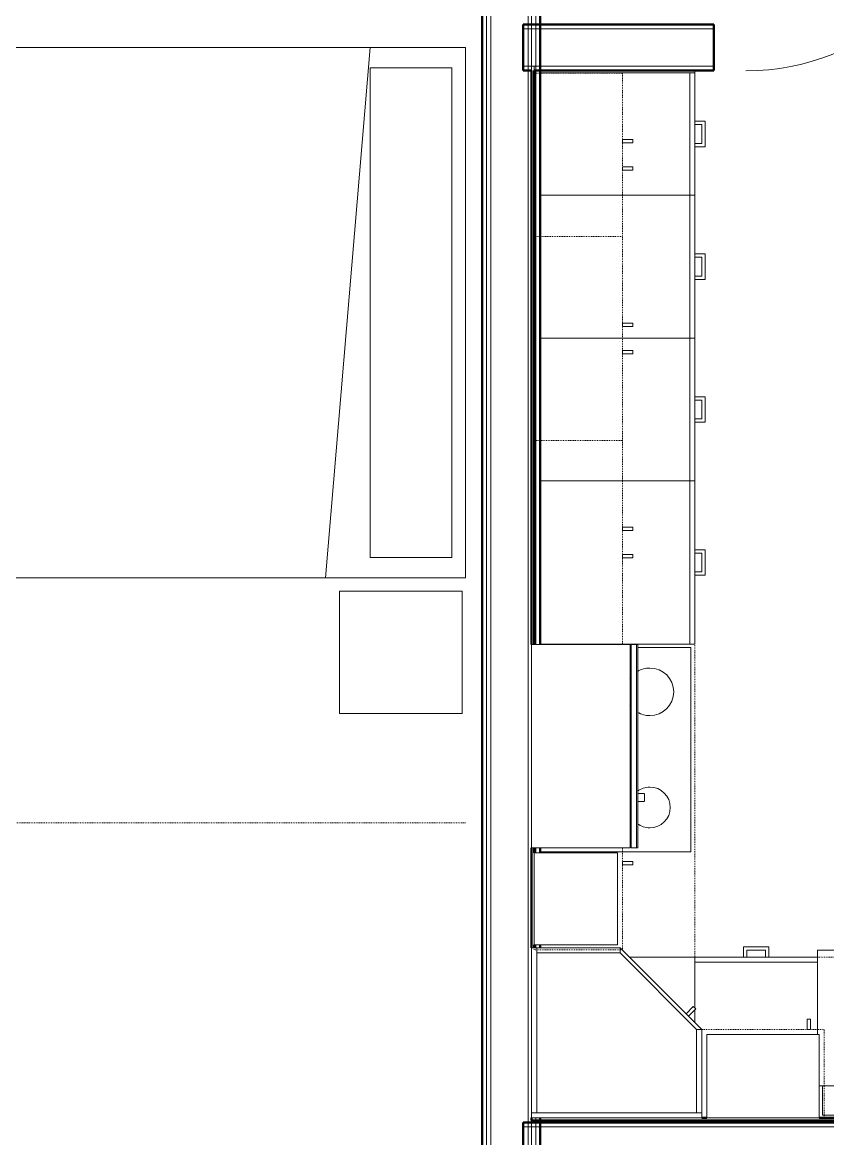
# Model space of a CAD drawing. Header units: inches. Extents: x -4217 to -1814, y 9706 to 12425.
# Drawn here: x -3410.5 to -3292.2, y 11916.4 to 12080.5 of the extents above; entities that cross this region are included whole.
import ezdxf

# ---------------------------------------------------------------- set-up
doc = ezdxf.new("R2010")
doc.units = ezdxf.units.IN
doc.header["$MEASUREMENT"] = 0
doc.linetypes.add('Dash', pattern=[0.25, 0.125, -0.125])
for name, color, linetype, lineweight in [('A-DOOR-1', 250, 'Continuous', 9), ('A-WALL', 113, 'Continuous', 13), ('A-WALL-3', 10, 'Continuous', 50), ('A-WALL-4', 50, 'Continuous', 13), ('I-FURN-1', 250, 'Continuous', 9), ('I-FURN-HDLN-1', 250, 'Dash', 9), ('I-WALL-3', 2, 'Continuous', 50), ('P-SANR-FIXT-2', 250, 'Continuous', 9), ('Q-CASE', 31, 'Continuous', 9), ('Q-CASE-3', 250, 'Continuous', 9), ('Q-CASE-4', 250, 'Dash', 9), ('Q-CASE-HDLN-1', 250, 'Dash', 9), ('Q-SPCQ-1', 250, 'Continuous', 9)]:
    doc.layers.add(name, color=color, linetype=linetype, lineweight=lineweight)

msp = doc.modelspace()

# ---------------------------------------------------------------- linework, layer by layer
at = {"layer": 'A-DOOR-1'}
msp.add_arc((-3304.22233, 12107.4019), 34.06659, 270, 356.634313, dxfattribs=at)
at = {"layer": 'A-WALL'}
for p, q in [((-3342.34874, 11724.7394), (-3342.34874, 12110.3394)), ((-3341.72374, 11724.7394), (-3341.72374, 12110.3394)), ((-3336.22374, 11724.7394), (-3336.22374, 12110.3394)), ((-3335.72374, 11989.00259), (-3335.72374, 12110.3394)), ((-3335.09874, 11989.00259), (-3335.09874, 12110.3394)), ((-3335.72374, 11944.4332), (-3335.72374, 11959.1207)), ((-3335.09874, 11958.37585), (-3335.09874, 11959.1207)), ((-3335.09874, 11944.4332), (-3335.09874, 11944.8707)), ((-3335.72374, 11724.7394), (-3335.72374, 11919.4332)), ((-3335.09874, 11724.7394), (-3335.09874, 11919.4332))]:
    msp.add_line(p, q, dxfattribs=at)
at = {"layer": 'A-WALL-3'}
for p, q in [((-3308.97233, 12080.1519), (-3336.97374, 12080.1519)), ((-3336.97374, 12080.1519), (-3336.97374, 12073.4019)), ((-3308.97233, 12073.4019), (-3308.97233, 12080.1519)), ((-3336.97374, 12073.4019), (-3335.72374, 12073.4019)), ((-3335.72374, 12073.4019), (-3335.72374, 11989.00259)), ((-3335.34874, 12073.4019), (-3308.97233, 12073.4019)), ((-3335.34874, 11989.00259), (-3335.34874, 12073.4019)), ((-3335.72374, 11959.1207), (-3335.72374, 11944.4332)), ((-3335.34874, 11958.37585), (-3335.34874, 11959.1207)), ((-3335.34874, 11944.4332), (-3335.34874, 11944.8707)), ((-3335.72374, 11919.4332), (-3335.72374, 11919.0582)), ((-3335.72374, 11919.0582), (-3217.62374, 11919.0582)), ((-3309.97374, 11919.4332), (-3310.72374, 11919.4332)), ((-3231.90174, 11919.4332), (-3293.47374, 11919.4332)), ((-3181.87374, 11918.7457), (-3336.97374, 11918.7457)), ((-3336.97374, 11918.7457), (-3336.97374, 11913.9957))]:
    msp.add_line(p, q, dxfattribs=at)
at = {"layer": 'A-WALL-4'}
for p, q in [((-3336.97374, 12079.5269), (-3308.97233, 12079.5269)), ((-3336.97374, 12074.0269), (-3335.72374, 12074.0269)), ((-3335.72374, 12074.0269), (-3335.34874, 12074.0269)), ((-3335.72374, 12074.0269), (-3335.34874, 12074.0269)), ((-3335.72374, 12073.4019), (-3335.72374, 12074.0269)), ((-3335.34874, 12074.0269), (-3308.97233, 12074.0269)), ((-3335.34874, 12073.4019), (-3335.34874, 12074.0269)), ((-3181.87374, 11918.1207), (-3336.97374, 11918.1207))]:
    msp.add_line(p, q, dxfattribs=at)
at = {"layer": 'I-FURN-1'}
for p, q in [((-3425.44618, 12076.79934), (-3345.44618, 12076.79934)), ((-3359.44618, 12076.79934), (-3366.0258, 11998.79934)), ((-3345.44618, 12076.79934), (-3345.44618, 11998.79934)), ((-3347.44618, 12073.79934), (-3359.44618, 12073.79934)), ((-3359.44618, 12001.79934), (-3359.44618, 12073.79934)), ((-3347.44618, 12001.79934), (-3347.44618, 12073.79934)), ((-3347.44618, 12001.79934), (-3359.44618, 12001.79934)), ((-3345.44618, 11998.79934), (-3425.44618, 11998.79934)), ((-3363.94618, 11996.8675), (-3345.94618, 11996.8675)), ((-3363.94618, 11978.8675), (-3363.94618, 11996.8675)), ((-3345.94618, 11996.8675), (-3345.94618, 11978.8675)), ((-3345.94618, 11978.8675), (-3363.94618, 11978.8675))]:
    msp.add_line(p, q, dxfattribs=at)
at = {"layer": 'I-FURN-HDLN-1'}
msp.add_line((-3345.44618, 11962.79934), (-3461.44618, 11962.79934), dxfattribs=at)
at = {"layer": 'I-WALL-3'}
for p, q in [((-3342.97374, 12110.3394), (-3342.97374, 11725.3644)), ((-3334.47374, 11989.00259), (-3334.47374, 12110.3394)), ((-3334.47374, 11958.37585), (-3334.47374, 11959.1207)), ((-3334.47374, 11944.4332), (-3334.47374, 11944.8707)), ((-3334.47374, 11725.3644), (-3334.47374, 11919.4332))]:
    msp.add_line(p, q, dxfattribs=at)
at = {"layer": 'P-SANR-FIXT-2'}
for p, q in [((-3260.72374, 11944.07192), (-3293.72374, 11944.07192)), ((-3293.72374, 11944.07192), (-3293.72374, 11931.6832)), ((-3293.47374, 11924.11611), (-3278.48163, 11924.11611))]:
    msp.add_line(p, q, dxfattribs=at)
at = {"layer": 'Q-CASE'}
for p, q in [((-3322.72374, 11944.4332), (-3322.72374, 11943.6832)), ((-3310.72374, 11932.4332), (-3322.72374, 11944.4332)), ((-3322.72374, 11943.6832), (-3311.47374, 11932.4332)), ((-3311.47374, 11932.4332), (-3310.72374, 11932.4332))]:
    msp.add_line(p, q, dxfattribs=at)
at = {"layer": 'Q-CASE-3'}
for p, q in [((-3334.47374, 12073.0582), (-3312.47374, 12073.0582)), ((-3311.72374, 12073.0582), (-3312.47374, 12073.0582)), ((-3312.47374, 12073.0582), (-3312.47374, 12055.0582)), ((-3311.72374, 12055.0582), (-3311.72374, 12073.0582)), ((-3310.22374, 12065.9332), (-3311.72374, 12065.9332)), ((-3311.72374, 12065.9332), (-3311.72374, 12065.43382)), ((-3311.72374, 12065.43382), (-3310.72311, 12065.43382)), ((-3310.72311, 12065.43382), (-3310.72311, 12062.68257)), ((-3310.22374, 12062.1832), (-3310.22374, 12065.9332)), ((-3322.34874, 12062.76414), (-3322.34874, 12063.25259)), ((-3320.84948, 12063.25259), (-3322.34874, 12063.25259)), ((-3322.34874, 12062.76414), (-3320.84948, 12062.76414)), ((-3320.84948, 12062.76414), (-3320.84948, 12063.25259)), ((-3311.72374, 12062.1832), (-3311.72374, 12062.68257)), ((-3310.72311, 12062.68257), (-3311.72374, 12062.68257)), ((-3311.72374, 12062.1832), (-3310.22374, 12062.1832)), ((-3322.34874, 12058.76414), (-3322.34874, 12059.25259)), ((-3320.84948, 12059.25259), (-3322.34874, 12059.25259)), ((-3322.34874, 12058.76414), (-3320.84948, 12058.76414)), ((-3320.84948, 12058.76414), (-3320.84948, 12059.25259)), ((-3334.47374, 12055.0582), (-3312.47374, 12055.0582)), ((-3312.47374, 12055.0582), (-3334.47374, 12055.0582)), ((-3311.72374, 12055.0582), (-3312.47374, 12055.0582)), ((-3312.47374, 12055.0582), (-3312.47374, 12034.0582)), ((-3312.47374, 12055.0582), (-3311.72374, 12055.0582)), ((-3311.72374, 12034.0582), (-3311.72374, 12055.0582)), ((-3310.22374, 12046.4332), (-3311.72374, 12046.4332)), ((-3311.72374, 12046.4332), (-3311.72374, 12045.93382)), ((-3311.72374, 12045.93382), (-3310.72311, 12045.93382)), ((-3310.72311, 12045.93382), (-3310.72311, 12043.18257)), ((-3310.22374, 12042.6832), (-3310.22374, 12046.4332)), ((-3311.72374, 12042.6832), (-3311.72374, 12043.18257)), ((-3310.72311, 12043.18257), (-3311.72374, 12043.18257)), ((-3311.72374, 12042.6832), (-3310.22374, 12042.6832)), ((-3322.34874, 12035.75259), (-3322.34874, 12036.24103)), ((-3320.84948, 12036.24103), (-3322.34874, 12036.24103)), ((-3322.34874, 12035.75259), (-3320.84948, 12035.75259)), ((-3320.84948, 12035.75259), (-3320.84948, 12036.24103)), ((-3312.47374, 12034.0582), (-3334.47374, 12034.0582)), ((-3312.47374, 12034.0582), (-3334.47374, 12034.0582)), ((-3312.47374, 12034.0582), (-3311.72374, 12034.0582)), ((-3312.47374, 12013.0582), (-3312.47374, 12034.0582)), ((-3312.47374, 12034.0582), (-3311.72374, 12034.0582)), ((-3311.72374, 12034.0582), (-3311.72374, 12013.0582)), ((-3322.34874, 12031.75259), (-3322.34874, 12032.24103)), ((-3320.84948, 12032.24103), (-3322.34874, 12032.24103)), ((-3320.84948, 12031.75259), (-3320.84948, 12032.24103)), ((-3322.34874, 12031.75259), (-3320.84948, 12031.75259)), ((-3311.72374, 12024.93382), (-3311.72374, 12025.4332)), ((-3310.22374, 12025.4332), (-3311.72374, 12025.4332)), ((-3311.72374, 12024.93382), (-3310.72311, 12024.93382)), ((-3310.72311, 12024.93382), (-3310.72311, 12022.18257)), ((-3310.22374, 12021.6832), (-3310.22374, 12025.4332)), ((-3311.72374, 12022.18257), (-3311.72374, 12021.6832)), ((-3310.72311, 12022.18257), (-3311.72374, 12022.18257)), ((-3311.72374, 12021.6832), (-3310.22374, 12021.6832)), ((-3312.47374, 12013.0582), (-3334.47374, 12013.0582)), ((-3334.47374, 12013.0582), (-3312.47374, 12013.0582)), ((-3312.47374, 12013.0582), (-3311.72374, 12013.0582)), ((-3312.47374, 11989.0582), (-3312.47374, 12013.0582)), ((-3311.72374, 12013.0582), (-3312.47374, 12013.0582)), ((-3311.72374, 12013.0582), (-3311.72374, 11989.0582)), ((-3322.34874, 12005.76414), (-3322.34874, 12006.25259)), ((-3320.84948, 12006.25259), (-3322.34874, 12006.25259)), ((-3320.84948, 12005.76414), (-3320.84948, 12006.25259)), ((-3322.34874, 12005.76414), (-3320.84948, 12005.76414)), ((-3311.72374, 12002.43382), (-3311.72374, 12002.9332)), ((-3310.22374, 12002.9332), (-3311.72374, 12002.9332)), ((-3310.22374, 11999.1832), (-3310.22374, 12002.9332)), ((-3322.34874, 12001.76414), (-3322.34874, 12002.25259)), ((-3320.84948, 12002.25259), (-3322.34874, 12002.25259)), ((-3322.34874, 12001.76414), (-3320.84948, 12001.76414)), ((-3320.84948, 12001.76414), (-3320.84948, 12002.25259)), ((-3311.72374, 12002.43382), (-3310.72311, 12002.43382)), ((-3310.72311, 12002.43382), (-3310.72311, 11999.68257)), ((-3311.72374, 11999.68257), (-3311.72374, 11999.1832)), ((-3310.72311, 11999.68257), (-3311.72374, 11999.68257)), ((-3311.72374, 11999.1832), (-3310.22374, 11999.1832)), ((-3335.72374, 11989.00259), (-3321.23555, 11989.00259)), ((-3335.72374, 11989.00259), (-3335.72374, 11959.1207)), ((-3334.47374, 11989.0582), (-3312.47374, 11989.0582)), ((-3321.23555, 11989.00259), (-3321.23555, 11959.1207)), ((-3321.11744, 11959.1207), (-3321.11744, 11989.00259)), ((-3321.11744, 11989.00259), (-3320.33004, 11989.00259)), ((-3320.33004, 11989.00259), (-3320.1244, 11989.00259)), ((-3320.33004, 11959.1207), (-3320.33004, 11989.00259)), ((-3320.1244, 11959.1207), (-3320.1244, 11989.00259)), ((-3311.72374, 11989.0582), (-3312.47374, 11989.0582)), ((-3320.08896, 11967.11282), (-3319.17376, 11967.11282)), ((-3319.12459, 11965.92071), (-3319.12459, 11967.11282)), ((-3319.17376, 11965.92071), (-3320.08896, 11965.92071)), ((-3321.23555, 11959.1207), (-3335.72374, 11959.1207)), ((-3323.09874, 11958.3707), (-3335.34874, 11958.3707)), ((-3335.34874, 11958.3707), (-3335.34874, 11944.8707)), ((-3323.09874, 11944.8707), (-3323.09874, 11958.3707)), ((-3320.33004, 11959.1207), (-3321.11744, 11959.1207)), ((-3320.1244, 11959.1207), (-3320.33004, 11959.1207)), ((-3322.34874, 11956.63225), (-3322.34874, 11957.1207)), ((-3320.84948, 11957.1207), (-3322.34874, 11957.1207)), ((-3320.84948, 11956.63225), (-3320.84948, 11957.1207)), ((-3322.34874, 11956.63225), (-3320.84948, 11956.63225)), ((-3335.72374, 11944.4332), (-3335.72374, 11920.1832)), ((-3334.97374, 11944.4332), (-3335.72374, 11944.4332)), ((-3335.34874, 11944.8707), (-3323.09874, 11944.8707)), ((-3322.72374, 11944.4332), (-3334.97374, 11944.4332)), ((-3334.97374, 11944.4332), (-3334.97374, 11943.6832)), ((-3334.97374, 11920.1832), (-3334.97374, 11944.4332)), ((-3322.72374, 11943.6832), (-3334.97374, 11943.6832)), ((-3334.97374, 11943.6832), (-3334.97374, 11920.1832)), ((-3334.97374, 11943.6832), (-3322.72374, 11943.6832)), ((-3322.72374, 11943.6832), (-3322.72374, 11944.4332)), ((-3311.47374, 11932.4332), (-3322.72374, 11943.6832)), ((-3300.84874, 11944.5582), (-3304.59874, 11944.5582)), ((-3304.59874, 11944.5582), (-3304.59874, 11943.0582)), ((-3304.09936, 11944.05882), (-3301.34811, 11944.05882)), ((-3304.09936, 11943.0582), (-3304.09936, 11944.05882)), ((-3301.34811, 11944.05882), (-3301.34811, 11943.0582)), ((-3300.84874, 11943.0582), (-3300.84874, 11944.5582)), ((-3311.72374, 11943.0582), (-3311.72374, 11942.3082)), ((-3293.72374, 11943.0582), (-3311.72374, 11943.0582)), ((-3311.72374, 11935.55346), (-3311.72374, 11942.3082)), ((-3311.72374, 11942.3082), (-3293.72374, 11942.3082)), ((-3304.59874, 11943.0582), (-3304.09936, 11943.0582)), ((-3300.84874, 11943.0582), (-3301.34811, 11943.0582)), ((-3293.72374, 11942.3082), (-3293.72374, 11943.0582)), ((-3293.72374, 11942.3082), (-3293.72374, 11931.6832)), ((-3311.9617, 11935.79143), (-3313.02183, 11934.73129)), ((-3312.67645, 11934.38591), (-3311.61632, 11935.44604)), ((-3311.61632, 11935.44604), (-3311.9617, 11935.79143)), ((-3311.72374, 11933.4332), (-3311.72374, 11935.33862)), ((-3294.72374, 11933.93245), (-3295.21218, 11933.93245)), ((-3295.21218, 11933.93245), (-3295.21218, 11932.4332)), ((-3294.72374, 11932.4332), (-3294.72374, 11933.93245)), ((-3311.47374, 11920.1832), (-3311.47374, 11932.4332)), ((-3310.72374, 11932.4332), (-3311.47374, 11932.4332)), ((-3311.47374, 11932.4332), (-3311.47374, 11920.1832)), ((-3310.72374, 11920.1832), (-3310.72374, 11932.4332)), ((-3294.72374, 11932.4332), (-3295.21218, 11932.4332)), ((-3309.97374, 11931.6832), (-3309.97374, 11919.4332)), ((-3293.47374, 11931.6832), (-3309.97374, 11931.6832)), ((-3293.47374, 11919.4332), (-3293.47374, 11931.6832)), ((-3292.97374, 11924.11611), (-3292.97374, 11919.8082)), ((-3335.72374, 11920.1832), (-3334.97374, 11920.1832)), ((-3310.72374, 11920.1832), (-3335.72374, 11920.1832)), ((-3335.72374, 11920.1832), (-3335.72374, 11919.4332)), ((-3335.72374, 11919.4332), (-3310.72374, 11919.4332)), ((-3334.97374, 11920.1832), (-3311.47374, 11920.1832)), ((-3311.47374, 11920.1832), (-3310.72374, 11920.1832)), ((-3310.72374, 11919.4332), (-3310.72374, 11920.1832)), ((-3309.97374, 11919.4332), (-3293.47374, 11919.4332)), ((-3292.97374, 11919.8082), (-3278.95641, 11919.8082))]:
    msp.add_line(p, q, dxfattribs=at)
at = {"layer": 'Q-CASE-4'}
for p, q in [((-3335.34874, 12049.00259), (-3335.34874, 12073.00259)), ((-3335.34874, 12073.00259), (-3322.34874, 12073.00259)), ((-3322.34874, 12073.00259), (-3322.34874, 12049.00259)), ((-3322.34874, 12049.00259), (-3335.34874, 12049.00259)), ((-3335.34874, 12049.00259), (-3335.34874, 12019.00259)), ((-3322.34874, 12049.00259), (-3335.34874, 12049.00259)), ((-3322.34874, 12019.00259), (-3322.34874, 12049.00259)), ((-3335.34874, 11989.00259), (-3335.34874, 12019.00259)), ((-3335.34874, 12019.00259), (-3322.34874, 12019.00259)), ((-3335.34874, 12019.00259), (-3322.34874, 12019.00259)), ((-3322.34874, 12019.00259), (-3322.34874, 11989.00259)), ((-3322.34874, 11989.00259), (-3335.34874, 11989.00259)), ((-3335.34874, 11944.1207), (-3335.34874, 11959.1207)), ((-3335.34874, 11959.1207), (-3322.34874, 11959.1207)), ((-3322.34874, 11959.1207), (-3322.34874, 11944.1207)), ((-3322.34874, 11944.1207), (-3335.34874, 11944.1207)), ((-3310.72374, 11932.4332), (-3310.72374, 11919.4332)), ((-3292.72374, 11932.4332), (-3310.72374, 11932.4332)), ((-3292.72374, 11919.4332), (-3292.72374, 11932.4332)), ((-3310.72374, 11919.4332), (-3292.72374, 11919.4332))]:
    msp.add_line(p, q, dxfattribs=at)
at = {"layer": 'Q-CASE-HDLN-1'}
for p, q in [((-3311.72374, 11943.0582), (-3311.72374, 12073.4019)), ((-3217.62374, 11943.0582), (-3321.34874, 11943.0582)), ((-3321.34874, 11943.0582), (-3311.72374, 11943.0582))]:
    msp.add_line(p, q, dxfattribs=at)
at = {"layer": 'Q-SPCQ-1'}
for p, q in [((-3321.23555, 11988.5582), (-3321.11744, 11988.5582)), ((-3320.1246, 11988.5582), (-3312.34874, 11988.5582)), ((-3312.34874, 11988.5582), (-3312.34874, 11958.5582)), ((-3312.34874, 11958.5582), (-3334.47374, 11958.5582)), ((-3334.34874, 11959.1207), (-3334.34874, 11958.5582))]:
    msp.add_line(p, q, dxfattribs=at)
for centre, radius, start, end in [((-3318.34874, 11982.0582), 3.5, 90, 121.1815112), ((-3318.34874, 11982.0582), 3.5, 270, 90), ((-3318.34874, 11982.0582), 3.5, 143.7136791, 147.2163338), ((-3318.34874, 11982.0582), 3.5, 212.7836662, 216.2863209), ((-3318.34874, 11982.0582), 3.5, 238.7645806, 270), ((-3318.34874, 11965.0582), 3, 90, 127.3911201), ((-3318.34874, 11965.0582), 3, 270, 90), ((-3318.34874, 11965.0582), 3, 160.2144336, 165.4572724), ((-3318.34874, 11965.0582), 3, 194.5427276, 199.7855664), ((-3318.34874, 11965.0582), 3, 232.6088799, 270)]:
    msp.add_arc(centre, radius, start, end, dxfattribs=at)

doc.saveas('drawing.dxf')
